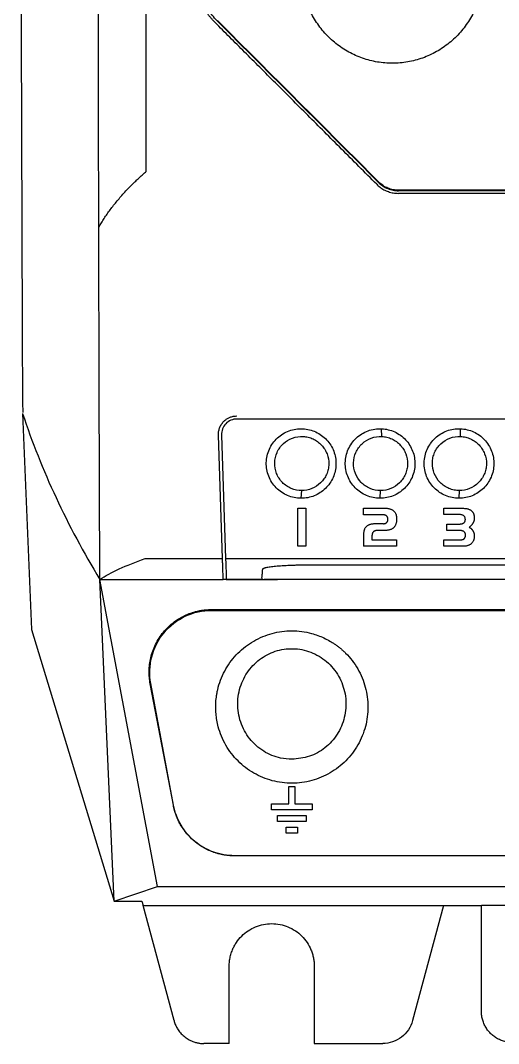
# Model space of a CAD drawing. Header units: inches. Extents: x 15 to 148, y 10 to 111.
# Drawn here: x 135.958 to 136.809, y 100.711 to 102.53 of the extents above; entities that cross this region are included whole.
import ezdxf

# ---------------------------------------------------------------- set-up
doc = ezdxf.new("R2010")
doc.units = ezdxf.units.IN
doc.header["$MEASUREMENT"] = 0
doc.layers.add('BLK_12AWG', color=7, linetype='Continuous')

# ---------------------------------------------------------------- blocks, each defined once
blk = doc.blocks.new('Varia')
at = {"color": 7, "linetype": 'Continuous'}
for p, q in [((161.931, 102.2561), (161.9323, 102.2573)), ((162.5058, 101.6814), (162.507, 101.6826)), ((162.577, 101.6536), (162.577, 101.6519)), ((161.2412, 100.8635), (161.2398, 100.8992)), ((161.2389, 100.8596), (161.2705, 100.0916)), ((165.2195, 100.8405), (162.0019, 100.8405)), ((161.9505, 100.3442), (161.9359, 100.7832)), ((161.9469, 100.7836), (161.9615, 100.3442)), ((162.5172, 100.7784), (162.5168, 100.8059)), ((162.7974, 100.7784), (162.7974, 100.8059)), ((162.2302, 100.5585), (162.2324, 100.586)), ((162.5112, 100.5585), (162.5129, 100.586)), ((162.7922, 100.5585), (162.7934, 100.586)), ((162.218, 100.3879), (162.218, 100.5233)), ((162.218, 100.5233), (162.2467, 100.5233)), ((162.2467, 100.5233), (162.2467, 100.3879)), ((162.4523, 100.5004), (162.4523, 100.5233)), ((162.4523, 100.5233), (162.5292, 100.5233)), ((162.5165, 100.5004), (162.4523, 100.5004)), ((162.5181, 100.5004), (162.5165, 100.5004)), ((162.5196, 100.5003), (162.5181, 100.5004)), ((162.5211, 100.5003), (162.5196, 100.5003)), ((162.5225, 100.5001), (162.5211, 100.5003)), ((162.5238, 100.5), (162.5225, 100.5001)), ((162.5251, 100.4998), (162.5238, 100.5)), ((162.5263, 100.4995), (162.5251, 100.4998)), ((162.5275, 100.4993), (162.5263, 100.4995)), ((162.5285, 100.499), (162.5275, 100.4993)), ((162.5296, 100.4987), (162.5285, 100.499)), ((162.5292, 100.5233), (162.5315, 100.5233)), ((162.5306, 100.4983), (162.5296, 100.4987)), ((162.5315, 100.4979), (162.5306, 100.4983)), ((162.5315, 100.5233), (162.5339, 100.5232)), ((162.5324, 100.4975), (162.5315, 100.4979)), ((162.5332, 100.497), (162.5324, 100.4975)), ((162.5339, 100.4965), (162.5332, 100.497)), ((162.5339, 100.5232), (162.5361, 100.523)), ((162.5346, 100.4959), (162.5339, 100.4965)), ((162.5351, 100.4954), (162.5346, 100.4959)), ((162.5356, 100.4949), (162.5351, 100.4954)), ((162.5361, 100.4943), (162.5356, 100.4949)), ((162.5361, 100.523), (162.5383, 100.5228)), ((162.5365, 100.4937), (162.5361, 100.4943)), ((162.5369, 100.493), (162.5365, 100.4937)), ((162.5373, 100.4924), (162.5369, 100.493)), ((162.5376, 100.4916), (162.5373, 100.4924)), ((162.5379, 100.4909), (162.5376, 100.4916)), ((162.5383, 100.5228), (162.5404, 100.5224)), ((162.5404, 100.5224), (162.5424, 100.5221)), ((162.5424, 100.5221), (162.5444, 100.5216)), ((162.5444, 100.5216), (162.5463, 100.5211)), ((162.5463, 100.5211), (162.5481, 100.5205)), ((162.5481, 100.5205), (162.5498, 100.5199)), ((162.5498, 100.5199), (162.5515, 100.5192)), ((162.5515, 100.5192), (162.5531, 100.5184)), ((162.5531, 100.5184), (162.5547, 100.5175)), ((162.5547, 100.5175), (162.5561, 100.5166)), ((162.5561, 100.5166), (162.5575, 100.5156)), ((162.5575, 100.5156), (162.5588, 100.5146)), ((162.5588, 100.5146), (162.5602, 100.5133)), ((162.5602, 100.5133), (162.5615, 100.512)), ((162.5615, 100.512), (162.5627, 100.5106)), ((162.5627, 100.5106), (162.5638, 100.5092)), ((162.5638, 100.5092), (162.5648, 100.5076)), ((162.5648, 100.5076), (162.5657, 100.506)), ((162.5657, 100.506), (162.5665, 100.5043)), ((162.5665, 100.5043), (162.5673, 100.5025)), ((162.5673, 100.5025), (162.5679, 100.5006)), ((162.5679, 100.5006), (162.5685, 100.4987)), ((162.5685, 100.4987), (162.569, 100.4966)), ((162.569, 100.4966), (162.5694, 100.4945)), ((162.5694, 100.4945), (162.5697, 100.4923)), ((162.5697, 100.4923), (162.5699, 100.4901)), ((162.7379, 100.5008), (162.7379, 100.5233)), ((162.7379, 100.5233), (162.8021, 100.5233)), ((162.7922, 100.5008), (162.7379, 100.5008)), ((162.7949, 100.5007), (162.7922, 100.5008)), ((162.7974, 100.5005), (162.7949, 100.5007)), ((162.7998, 100.5002), (162.7974, 100.5005)), ((162.802, 100.4997), (162.7998, 100.5002)), ((162.804, 100.4991), (162.802, 100.4997)), ((162.8021, 100.5233), (162.8053, 100.5233)), ((162.8058, 100.4984), (162.804, 100.4991)), ((162.8053, 100.5233), (162.8084, 100.5231)), ((162.8075, 100.4975), (162.8058, 100.4984)), ((162.809, 100.4965), (162.8075, 100.4975)), ((162.8084, 100.5231), (162.8113, 100.5229)), ((162.8103, 100.4954), (162.809, 100.4965)), ((162.8114, 100.4941), (162.8103, 100.4954)), ((162.8113, 100.5229), (162.8141, 100.5227)), ((162.8124, 100.4927), (162.8114, 100.4941)), ((162.8132, 100.4912), (162.8124, 100.4927)), ((162.8141, 100.5227), (162.8168, 100.5223)), ((162.8168, 100.5223), (162.8194, 100.5219)), ((162.8194, 100.5219), (162.8218, 100.5213)), ((162.8218, 100.5213), (162.8241, 100.5207)), ((162.8241, 100.5207), (162.8263, 100.5201)), ((162.8263, 100.5201), (162.8283, 100.5193)), ((162.8283, 100.5193), (162.8303, 100.5184)), ((162.8303, 100.5184), (162.8321, 100.5175)), ((162.8321, 100.5175), (162.8338, 100.5165)), ((162.8338, 100.5165), (162.8353, 100.5154)), ((162.8353, 100.5154), (162.8368, 100.5143)), ((162.8368, 100.5143), (162.8381, 100.513)), ((162.8381, 100.513), (162.8391, 100.5119)), ((162.8391, 100.5119), (162.84, 100.5107)), ((162.84, 100.5107), (162.8409, 100.5094)), ((162.8409, 100.5094), (162.8417, 100.5081)), ((162.8417, 100.5081), (162.8425, 100.5067)), ((162.8425, 100.5067), (162.8431, 100.5053)), ((162.8431, 100.5053), (162.8438, 100.5037)), ((162.8438, 100.5037), (162.8443, 100.5022)), ((162.8443, 100.5022), (162.8448, 100.5005)), ((162.8448, 100.5005), (162.8452, 100.4988)), ((162.8452, 100.4988), (162.8456, 100.497)), ((162.8456, 100.497), (162.8459, 100.4951)), ((162.8459, 100.4951), (162.8461, 100.4932)), ((162.8461, 100.4932), (162.8463, 100.4912)), ((162.46, 100.4559), (162.459, 100.4545)), ((162.4612, 100.4571), (162.46, 100.4559)), ((162.4624, 100.4583), (162.4612, 100.4571)), ((162.4638, 100.4595), (162.4624, 100.4583)), ((162.4654, 100.4606), (162.4638, 100.4595)), ((162.4671, 100.4617), (162.4654, 100.4606)), ((162.4689, 100.4626), (162.4671, 100.4617)), ((162.4709, 100.4635), (162.4689, 100.4626)), ((162.4729, 100.4643), (162.4709, 100.4635)), ((162.4751, 100.4651), (162.4729, 100.4643)), ((162.4774, 100.4657), (162.4751, 100.4651)), ((162.4799, 100.4663), (162.4774, 100.4657)), ((162.4824, 100.4668), (162.4799, 100.4663)), ((162.4851, 100.4672), (162.4824, 100.4668)), ((162.4879, 100.4676), (162.4851, 100.4672)), ((162.4909, 100.4678), (162.4879, 100.4676)), ((162.4939, 100.468), (162.4909, 100.4678)), ((162.4971, 100.4682), (162.4939, 100.468)), ((162.5004, 100.4682), (162.4971, 100.4682)), ((162.5233, 100.4682), (162.5242, 100.4682)), ((162.5242, 100.4682), (162.525, 100.4683)), ((162.525, 100.4683), (162.5258, 100.4683)), ((162.5258, 100.4683), (162.5266, 100.4685)), ((162.5266, 100.4685), (162.5273, 100.4686)), ((162.5273, 100.4686), (162.5281, 100.4688)), ((162.5281, 100.4688), (162.5288, 100.469)), ((162.5288, 100.469), (162.5295, 100.4692)), ((162.5295, 100.4692), (162.5302, 100.4695)), ((162.5302, 100.4695), (162.5309, 100.4698)), ((162.5309, 100.4698), (162.5316, 100.4701)), ((162.5316, 100.4701), (162.5322, 100.4705)), ((162.5322, 100.4705), (162.5328, 100.4709)), ((162.5328, 100.4709), (162.5334, 100.4713)), ((162.5334, 100.4713), (162.534, 100.4718)), ((162.534, 100.4718), (162.5346, 100.4723)), ((162.5346, 100.4723), (162.5351, 100.4728)), ((162.5351, 100.4728), (162.5356, 100.4733)), ((162.5356, 100.4733), (162.5361, 100.4739)), ((162.5361, 100.4739), (162.5365, 100.4745)), ((162.5365, 100.4745), (162.5369, 100.4751)), ((162.5369, 100.4751), (162.5373, 100.4757)), ((162.5373, 100.4757), (162.5376, 100.4764)), ((162.5376, 100.4764), (162.5379, 100.4771)), ((162.5382, 100.49), (162.5379, 100.4909)), ((162.5379, 100.4771), (162.5382, 100.4778)), ((162.5384, 100.4892), (162.5382, 100.49)), ((162.5382, 100.4778), (162.5384, 100.4785)), ((162.5386, 100.4883), (162.5384, 100.4892)), ((162.5384, 100.4785), (162.5386, 100.4792)), ((162.5388, 100.4874), (162.5386, 100.4883)), ((162.5386, 100.4792), (162.5388, 100.48)), ((162.5389, 100.4864), (162.5388, 100.4874)), ((162.5388, 100.48), (162.5389, 100.4808)), ((162.539, 100.4854), (162.5389, 100.4864)), ((162.5389, 100.4808), (162.539, 100.4816)), ((162.539, 100.4844), (162.539, 100.4854)), ((162.5391, 100.4833), (162.539, 100.4844)), ((162.539, 100.4825), (162.5391, 100.4833)), ((162.539, 100.4816), (162.539, 100.4825)), ((162.561, 100.4556), (162.5597, 100.4542)), ((162.5621, 100.4569), (162.561, 100.4556)), ((162.5631, 100.4583), (162.5621, 100.4569)), ((162.5641, 100.4597), (162.5631, 100.4583)), ((162.565, 100.4612), (162.5641, 100.4597)), ((162.5658, 100.4628), (162.565, 100.4612)), ((162.5665, 100.4645), (162.5658, 100.4628)), ((162.5672, 100.4662), (162.5665, 100.4645)), ((162.5678, 100.4681), (162.5672, 100.4662)), ((162.5683, 100.4699), (162.5678, 100.4681)), ((162.5688, 100.4719), (162.5683, 100.4699)), ((162.5692, 100.474), (162.5688, 100.4719)), ((162.5695, 100.4761), (162.5692, 100.474)), ((162.5698, 100.4783), (162.5695, 100.4761)), ((162.57, 100.4805), (162.5698, 100.4783)), ((162.5699, 100.4901), (162.5701, 100.4877)), ((162.5701, 100.4829), (162.57, 100.4805)), ((162.5701, 100.4877), (162.5701, 100.4853)), ((162.5701, 100.4853), (162.5701, 100.4829)), ((162.7486, 100.4445), (162.7486, 100.467)), ((162.7486, 100.467), (162.7922, 100.467)), ((162.7922, 100.467), (162.7935, 100.467)), ((162.7935, 100.467), (162.7948, 100.4671)), ((162.7948, 100.4671), (162.7961, 100.4672)), ((162.7961, 100.4672), (162.7973, 100.4673)), ((162.7973, 100.4673), (162.7985, 100.4674)), ((162.7985, 100.4674), (162.7996, 100.4675)), ((162.7996, 100.4675), (162.8007, 100.4677)), ((162.8007, 100.4677), (162.8017, 100.4679)), ((162.8017, 100.4679), (162.8027, 100.4681)), ((162.8027, 100.4681), (162.8036, 100.4684)), ((162.8036, 100.4684), (162.8045, 100.4687)), ((162.8045, 100.4687), (162.8054, 100.469)), ((162.8054, 100.469), (162.8062, 100.4693)), ((162.8062, 100.4693), (162.8069, 100.4697)), ((162.8069, 100.4697), (162.8077, 100.4701)), ((162.8077, 100.4701), (162.8083, 100.4705)), ((162.8083, 100.4705), (162.8091, 100.4711)), ((162.8091, 100.4711), (162.8098, 100.4716)), ((162.8098, 100.4716), (162.8105, 100.4722)), ((162.8105, 100.4722), (162.8111, 100.4729)), ((162.8111, 100.4729), (162.8116, 100.4736)), ((162.8116, 100.4736), (162.8122, 100.4743)), ((162.8122, 100.4743), (162.8126, 100.4751)), ((162.8126, 100.4751), (162.813, 100.4759)), ((162.813, 100.4759), (162.8134, 100.4767)), ((162.8138, 100.4895), (162.8132, 100.4912)), ((162.8134, 100.4767), (162.8137, 100.4776)), ((162.8137, 100.4776), (162.814, 100.4785)), ((162.8142, 100.4877), (162.8138, 100.4895)), ((162.814, 100.4785), (162.8142, 100.4795)), ((162.8145, 100.4858), (162.8142, 100.4877)), ((162.8142, 100.4795), (162.8144, 100.4805)), ((162.8144, 100.4805), (162.8145, 100.4815)), ((162.8146, 100.4837), (162.8145, 100.4858)), ((162.8145, 100.4815), (162.8146, 100.4826)), ((162.8146, 100.4826), (162.8146, 100.4837)), ((162.8295, 100.4564), (162.8284, 100.4556)), ((162.8284, 100.4556), (162.8292, 100.4551)), ((162.8292, 100.4551), (162.8301, 100.4546)), ((162.8305, 100.4573), (162.8295, 100.4564)), ((162.8315, 100.4582), (162.8305, 100.4573)), ((162.8325, 100.4591), (162.8315, 100.4582)), ((162.8335, 100.4599), (162.8325, 100.4591)), ((162.8344, 100.4608), (162.8335, 100.4599)), ((162.8353, 100.4617), (162.8344, 100.4608)), ((162.8362, 100.4627), (162.8353, 100.4617)), ((162.837, 100.4636), (162.8362, 100.4627)), ((162.8378, 100.4645), (162.837, 100.4636)), ((162.8386, 100.4654), (162.8378, 100.4645)), ((162.8393, 100.4664), (162.8386, 100.4654)), ((162.84, 100.4673), (162.8393, 100.4664)), ((162.8406, 100.4683), (162.84, 100.4673)), ((162.8413, 100.4693), (162.8406, 100.4683)), ((162.8418, 100.4702), (162.8413, 100.4693)), ((162.8424, 100.4712), (162.8418, 100.4702)), ((162.8429, 100.4722), (162.8424, 100.4712)), ((162.8434, 100.4732), (162.8429, 100.4722)), ((162.8438, 100.4742), (162.8434, 100.4732)), ((162.8442, 100.4753), (162.8438, 100.4742)), ((162.8446, 100.4763), (162.8442, 100.4753)), ((162.845, 100.4773), (162.8446, 100.4763)), ((162.8453, 100.4784), (162.845, 100.4773)), ((162.8455, 100.4794), (162.8453, 100.4784)), ((162.8458, 100.4805), (162.8455, 100.4794)), ((162.846, 100.4815), (162.8458, 100.4805)), ((162.8461, 100.4826), (162.846, 100.4815)), ((162.8462, 100.4837), (162.8461, 100.4826)), ((162.8463, 100.4848), (162.8462, 100.4837)), ((162.8463, 100.4912), (162.8464, 100.4891)), ((162.8464, 100.4859), (162.8463, 100.4848)), ((162.8464, 100.4891), (162.8464, 100.487)), ((162.8464, 100.487), (162.8464, 100.4859)), ((162.4524, 100.4312), (162.4523, 100.4286)), ((162.4523, 100.4286), (162.4523, 100.3879)), ((162.4525, 100.4336), (162.4524, 100.4312)), ((162.4527, 100.436), (162.4525, 100.4336)), ((162.453, 100.4383), (162.4527, 100.436)), ((162.4533, 100.4404), (162.453, 100.4383)), ((162.4537, 100.4425), (162.4533, 100.4404)), ((162.4542, 100.4445), (162.4537, 100.4425)), ((162.4548, 100.4464), (162.4542, 100.4445)), ((162.4555, 100.4482), (162.4548, 100.4464)), ((162.4563, 100.4499), (162.4555, 100.4482)), ((162.4571, 100.4516), (162.4563, 100.4499)), ((162.458, 100.4531), (162.4571, 100.4516)), ((162.459, 100.4545), (162.458, 100.4531)), ((162.4821, 100.4229), (162.482, 100.4211)), ((162.482, 100.4211), (162.482, 100.4191)), ((162.482, 100.4191), (162.482, 100.4108)), ((162.4822, 100.4247), (162.4821, 100.4229)), ((162.4823, 100.4264), (162.4822, 100.4247)), ((162.4825, 100.428), (162.4823, 100.4264)), ((162.4828, 100.4295), (162.4825, 100.428)), ((162.4831, 100.4309), (162.4828, 100.4295)), ((162.4834, 100.4322), (162.4831, 100.4309)), ((162.4838, 100.4335), (162.4834, 100.4322)), ((162.4842, 100.4346), (162.4838, 100.4335)), ((162.4846, 100.4357), (162.4842, 100.4346)), ((162.4851, 100.4367), (162.4846, 100.4357)), ((162.4857, 100.4376), (162.4851, 100.4367)), ((162.4862, 100.4384), (162.4857, 100.4376)), ((162.4869, 100.4391), (162.4862, 100.4384)), ((162.4875, 100.4398), (162.4869, 100.4391)), ((162.4882, 100.4403), (162.4875, 100.4398)), ((162.489, 100.4409), (162.4882, 100.4403)), ((162.4898, 100.4414), (162.489, 100.4409)), ((162.4907, 100.4419), (162.4898, 100.4414)), ((162.4916, 100.4423), (162.4907, 100.4419)), ((162.4925, 100.4427), (162.4916, 100.4423)), ((162.4935, 100.443), (162.4925, 100.4427)), ((162.4945, 100.4433), (162.4935, 100.443)), ((162.4956, 100.4436), (162.4945, 100.4433)), ((162.4968, 100.4439), (162.4956, 100.4436)), ((162.4979, 100.4441), (162.4968, 100.4439)), ((162.4992, 100.4442), (162.4979, 100.4441)), ((162.5004, 100.4444), (162.4992, 100.4442)), ((162.5017, 100.4445), (162.5004, 100.4444)), ((162.5031, 100.4445), (162.5017, 100.4445)), ((162.5045, 100.4445), (162.5031, 100.4445)), ((162.5299, 100.4445), (162.5045, 100.4445)), ((162.5325, 100.4446), (162.5299, 100.4445)), ((162.535, 100.4447), (162.5325, 100.4446)), ((162.5375, 100.4449), (162.535, 100.4447)), ((162.5398, 100.4452), (162.5375, 100.4449)), ((162.542, 100.4456), (162.5398, 100.4452)), ((162.5442, 100.4461), (162.542, 100.4456)), ((162.5463, 100.4466), (162.5442, 100.4461)), ((162.5483, 100.4473), (162.5463, 100.4466)), ((162.5502, 100.448), (162.5483, 100.4473)), ((162.552, 100.4488), (162.5502, 100.448)), ((162.5537, 100.4497), (162.552, 100.4488)), ((162.5553, 100.4507), (162.5537, 100.4497)), ((162.5569, 100.4518), (162.5553, 100.4507)), ((162.5583, 100.453), (162.5569, 100.4518)), ((162.5597, 100.4542), (162.5583, 100.453)), ((162.7929, 100.4445), (162.7486, 100.4445)), ((162.7941, 100.4445), (162.7929, 100.4445)), ((162.7954, 100.4445), (162.7941, 100.4445)), ((162.7966, 100.4444), (162.7954, 100.4445)), ((162.7977, 100.4443), (162.7966, 100.4444)), ((162.7989, 100.4441), (162.7977, 100.4443)), ((162.8, 100.4439), (162.7989, 100.4441)), ((162.801, 100.4437), (162.8, 100.4439)), ((162.8021, 100.4435), (162.801, 100.4437)), ((162.8031, 100.4432), (162.8021, 100.4435)), ((162.804, 100.4429), (162.8031, 100.4432)), ((162.805, 100.4425), (162.804, 100.4429)), ((162.8059, 100.4422), (162.805, 100.4425)), ((162.8067, 100.4418), (162.8059, 100.4422)), ((162.8076, 100.4413), (162.8067, 100.4418)), ((162.8084, 100.4409), (162.8076, 100.4413)), ((162.8092, 100.4404), (162.8084, 100.4409)), ((162.8099, 100.4398), (162.8092, 100.4404)), ((162.8106, 100.4392), (162.8099, 100.4398)), ((162.8112, 100.4386), (162.8106, 100.4392)), ((162.8118, 100.438), (162.8112, 100.4386)), ((162.8123, 100.4373), (162.8118, 100.438)), ((162.8128, 100.4366), (162.8123, 100.4373)), ((162.8133, 100.4358), (162.8128, 100.4366)), ((162.8137, 100.435), (162.8133, 100.4358)), ((162.8133, 100.4187), (162.8137, 100.4195)), ((162.814, 100.4342), (162.8137, 100.435)), ((162.8137, 100.4195), (162.8141, 100.4203)), ((162.8143, 100.4334), (162.814, 100.4342)), ((162.8141, 100.4203), (162.8144, 100.4212)), ((162.8146, 100.4325), (162.8143, 100.4334)), ((162.8144, 100.4212), (162.8146, 100.4222)), ((162.8148, 100.4315), (162.8146, 100.4325)), ((162.8146, 100.4222), (162.8148, 100.4231)), ((162.815, 100.4306), (162.8148, 100.4315)), ((162.8148, 100.4231), (162.815, 100.4241)), ((162.8151, 100.4296), (162.815, 100.4306)), ((162.815, 100.4241), (162.8151, 100.4252)), ((162.8151, 100.4285), (162.8151, 100.4296)), ((162.8152, 100.4275), (162.8151, 100.4285)), ((162.8151, 100.4263), (162.8152, 100.4275)), ((162.8151, 100.4252), (162.8151, 100.4263)), ((162.8301, 100.4546), (162.8309, 100.4541)), ((162.8309, 100.4541), (162.8317, 100.4536)), ((162.8317, 100.4536), (162.8325, 100.453)), ((162.8325, 100.453), (162.8333, 100.4525)), ((162.8333, 100.4525), (162.834, 100.4519)), ((162.834, 100.4519), (162.8348, 100.4513)), ((162.8348, 100.4513), (162.8355, 100.4506)), ((162.8355, 100.4506), (162.8362, 100.45)), ((162.8362, 100.45), (162.8369, 100.4493)), ((162.8369, 100.4493), (162.8375, 100.4486)), ((162.8375, 100.4486), (162.8382, 100.4479)), ((162.8382, 100.4479), (162.8388, 100.4472)), ((162.8388, 100.4472), (162.8394, 100.4465)), ((162.8394, 100.4465), (162.84, 100.4457)), ((162.84, 100.4457), (162.8408, 100.4446)), ((162.8408, 100.4446), (162.8415, 100.4434)), ((162.8415, 100.4434), (162.8422, 100.4422)), ((162.8422, 100.4422), (162.8428, 100.441)), ((162.8428, 100.441), (162.8434, 100.4397)), ((162.8434, 100.4397), (162.8439, 100.4384)), ((162.8439, 100.4384), (162.8444, 100.4371)), ((162.8444, 100.4371), (162.8448, 100.4358)), ((162.8448, 100.4358), (162.8452, 100.4344)), ((162.8452, 100.4344), (162.8455, 100.433)), ((162.8455, 100.433), (162.8458, 100.4316)), ((162.8458, 100.4316), (162.846, 100.4301)), ((162.846, 100.4301), (162.8462, 100.4286)), ((162.8462, 100.4194), (162.846, 100.4172)), ((162.8462, 100.4286), (162.8463, 100.4271)), ((162.8464, 100.4216), (162.8462, 100.4194)), ((162.8463, 100.4271), (162.8464, 100.4255)), ((162.8464, 100.4255), (162.8464, 100.424)), ((162.8464, 100.424), (162.8464, 100.4216)), ((162.2467, 100.3879), (162.218, 100.3879)), ((162.5695, 100.3879), (162.4523, 100.3879)), ((162.482, 100.4108), (162.5695, 100.4108)), ((162.5695, 100.4108), (162.5695, 100.3879)), ((162.7379, 100.3879), (162.7379, 100.4104)), ((162.7379, 100.4104), (162.7929, 100.4104)), ((162.8049, 100.3879), (162.7379, 100.3879)), ((162.7929, 100.4104), (162.7942, 100.4104)), ((162.7942, 100.4104), (162.7955, 100.4104)), ((162.7955, 100.4104), (162.7967, 100.4105)), ((162.7967, 100.4105), (162.798, 100.4106)), ((162.798, 100.4106), (162.7991, 100.4108)), ((162.7991, 100.4108), (162.8003, 100.4109)), ((162.8003, 100.4109), (162.8014, 100.4111)), ((162.8014, 100.4111), (162.8024, 100.4113)), ((162.8024, 100.4113), (162.8034, 100.4116)), ((162.8034, 100.4116), (162.8044, 100.4119)), ((162.8044, 100.4119), (162.8054, 100.4122)), ((162.8072, 100.3879), (162.8049, 100.3879)), ((162.8054, 100.4122), (162.8063, 100.4126)), ((162.8063, 100.4126), (162.8071, 100.4129)), ((162.8071, 100.4129), (162.8079, 100.4133)), ((162.8094, 100.388), (162.8072, 100.3879)), ((162.8079, 100.4133), (162.8087, 100.4138)), ((162.8087, 100.4138), (162.8094, 100.4143)), ((162.8094, 100.4143), (162.8101, 100.4148)), ((162.8115, 100.3881), (162.8094, 100.388)), ((162.8101, 100.4148), (162.8108, 100.4153)), ((162.8108, 100.4153), (162.8114, 100.4159)), ((162.8114, 100.4159), (162.812, 100.4165)), ((162.8136, 100.3884), (162.8115, 100.3881)), ((162.812, 100.4165), (162.8125, 100.4172)), ((162.8125, 100.4172), (162.8129, 100.4179)), ((162.8129, 100.4179), (162.8133, 100.4187)), ((162.8156, 100.3886), (162.8136, 100.3884)), ((162.8176, 100.389), (162.8156, 100.3886)), ((162.8195, 100.3894), (162.8176, 100.389)), ((162.8214, 100.3899), (162.8195, 100.3894)), ((162.8232, 100.3904), (162.8214, 100.3899)), ((162.8249, 100.391), (162.8232, 100.3904)), ((162.8266, 100.3916), (162.8249, 100.391)), ((162.8282, 100.3924), (162.8266, 100.3916)), ((162.8297, 100.3931), (162.8282, 100.3924)), ((162.8312, 100.394), (162.8297, 100.3931)), ((162.8326, 100.3949), (162.8312, 100.394)), ((162.834, 100.3958), (162.8326, 100.3949)), ((162.8355, 100.397), (162.834, 100.3958)), ((162.8369, 100.3983), (162.8355, 100.397)), ((162.8382, 100.3996), (162.8369, 100.3983)), ((162.8394, 100.401), (162.8382, 100.3996)), ((162.8405, 100.4025), (162.8394, 100.401)), ((162.8416, 100.404), (162.8405, 100.4025)), ((162.8425, 100.4057), (162.8416, 100.404)), ((162.8433, 100.4074), (162.8425, 100.4057)), ((162.844, 100.4092), (162.8433, 100.4074)), ((162.8447, 100.4111), (162.844, 100.4092)), ((162.8452, 100.413), (162.8447, 100.4111)), ((162.8456, 100.4151), (162.8452, 100.413)), ((162.846, 100.4172), (162.8456, 100.4151)), ((161.5139, 100.2703), (161.953, 100.2703)), ((161.719, 99.178), (161.5139, 100.2703)), ((161.5654, 99.1268), (161.5139, 100.2703)), ((162.0933, 100.2703), (161.953, 100.2703)), ((165.1712, 100.2703), (162.0982, 100.2703)), ((165.1238, 100.2703), (162.1458, 100.2703)), ((161.9117, 100.1632), (165.0906, 100.1632)), ((161.9117, 100.1632), (161.9117, 100.1603)), ((161.9117, 100.1603), (165.0906, 100.1603)), ((161.2705, 100.0916), (161.5654, 99.1268)), ((161.6932, 99.8993), (161.6954, 99.8997)), ((161.7755, 99.4672), (161.6932, 99.8993)), ((161.7766, 99.4674), (161.6954, 99.8997)), ((162.1868, 99.5337), (162.2074, 99.5337)), ((162.1868, 99.4719), (162.1868, 99.5337)), ((162.2074, 99.5337), (162.2074, 99.4719)), ((161.7755, 99.4672), (161.7766, 99.4674)), ((162.1249, 99.4512), (162.1249, 99.4719)), ((162.1249, 99.4719), (162.1868, 99.4719)), ((162.2693, 99.4512), (162.1249, 99.4512)), ((162.2074, 99.4719), (162.2693, 99.4719)), ((162.2693, 99.4719), (162.2693, 99.4512)), ((162.1456, 99.41), (162.1456, 99.4306)), ((162.1456, 99.4306), (162.2487, 99.4306)), ((162.2487, 99.41), (162.1456, 99.41)), ((162.2487, 99.4306), (162.2487, 99.41)), ((162.1765, 99.3687), (162.1765, 99.3894)), ((162.1765, 99.3894), (162.2177, 99.3894)), ((162.2177, 99.3687), (162.1765, 99.3687)), ((162.2177, 99.3894), (162.2177, 99.3687)), ((161.9928, 99.2874), (161.9928, 99.288)), ((165.0094, 99.288), (161.9928, 99.288)), ((165.0094, 99.2874), (161.9928, 99.2874)), ((161.5654, 99.1268), (161.719, 99.178)), ((161.719, 99.178), (165.2823, 99.178)), ((161.6681, 99.1115), (162.7366, 99.1115)), ((161.7779, 98.7018), (161.6681, 99.1115)), ((162.7366, 99.1115), (162.6268, 98.7018)), ((162.872, 98.7341), (162.872, 99.1115)), ((164.1293, 99.1115), (162.872, 99.1115)), ((161.9744, 98.6203), (161.9744, 98.8953)), ((162.2769, 98.8953), (162.2769, 98.6203)), ((161.9744, 98.6203), (161.8841, 98.6203)), ((162.2769, 98.6203), (162.5206, 98.6203))]:
    blk.add_line(p, q, dxfattribs=at)
for p, q in [((162.0908, 100.2762), (162.0908, 100.2703)), ((161.5654, 99.1268), (161.6637, 99.1268)), ((161.6637, 99.1268), (161.6681, 99.1115)), ((162.7366, 99.1115), (162.872, 99.1115))]:
    blk.add_line(p, q)
for points, knots in [([(161.6789, 101.7204), (161.6789, 101.7603), (161.6789, 101.8464), (161.6789, 101.9851), (161.6789, 102.143), (161.6789, 102.3199), (161.6789, 102.5159), (161.6789, 102.7311), (161.6789, 102.9654), (161.6789, 103.2189), (161.679, 103.4914), (161.679, 103.783), (161.679, 104.0554), (161.679, 104.3023), (161.679, 104.5173), (161.679, 104.7322), (161.679, 104.947), (161.679, 105.1616), (161.679, 105.376), (161.679, 105.5903), (161.679, 105.8043), (161.679, 106.018), (161.679, 106.2316), (161.679, 106.3737), (161.6789, 106.4447)], [0, 0, 0, 0, 0.0252983, 0.0546273, 0.0879869, 0.1253769, 0.1667975, 0.2122489, 0.2617316, 0.3152469, 0.3727966, 0.4343818, 0.5000013, 0.545461, 0.5909202, 0.6363784, 0.6818353, 0.7272907, 0.7727445, 0.8181969, 0.8636482, 0.9090987, 0.9545491, 1, 1, 1, 1]), ([(161.5102, 101.5227), (161.5101, 101.5534), (161.51, 101.6174), (161.5098, 101.7173), (161.5095, 101.8248), (161.5093, 101.9399), (161.5091, 102.0626), (161.5088, 102.193), (161.5086, 102.3311), (161.5084, 102.4768), (161.5081, 102.6652), (161.5078, 102.8961), (161.5076, 103.1695), (161.5074, 103.4502), (161.5074, 103.7074), (161.5074, 103.9387), (161.5075, 104.1417), (161.5076, 104.3447), (161.5077, 104.5476), (161.5078, 104.7504), (161.5081, 104.9531), (161.5083, 105.1557), (161.5086, 105.3581), (161.5089, 105.5603), (161.5092, 105.7623), (161.5095, 105.8967), (161.5096, 105.9639)], [0, 0, 0, 0, 0.020898, 0.043502, 0.067812, 0.093828, 0.121551, 0.150979, 0.182113, 0.214953, 0.249498, 0.309369, 0.370826, 0.433869, 0.498501, 0.544091, 0.589683, 0.635276, 0.68087, 0.726464, 0.772058, 0.817651, 0.863243, 0.908833, 0.954419, 1, 1, 1, 1]), ([(161.2398, 100.8992), (161.2396, 100.9442), (161.2393, 101.0336), (161.2388, 101.1668), (161.2383, 101.2982), (161.2378, 101.4277), (161.2374, 101.5554), (161.237, 101.6813), (161.2362, 101.9091), (161.2352, 102.2346), (161.234, 102.6542), (161.2331, 103.0603), (161.2325, 103.3775), (161.2321, 103.6094), (161.2318, 103.7594), (161.2316, 103.9081), (161.2315, 104.0554), (161.2314, 104.1531), (161.2313, 104.2018)], [0, 0, 0, 0, 0.041372, 0.082141, 0.122308, 0.161873, 0.200839, 0.239205, 0.276972, 0.409013, 0.535936, 0.658276, 0.77694, 0.822429, 0.867476, 0.912083, 0.956257, 1, 1, 1, 1]), ([(161.9245, 102.2496), (161.922, 102.2522), (161.9169, 102.2573), (161.9097, 102.2655), (161.9028, 102.2738), (161.8963, 102.2825), (161.887, 102.2958), (161.876, 102.3142), (161.8645, 102.3385), (161.8554, 102.3639), (161.8496, 102.3871), (161.8461, 102.4079), (161.8443, 102.4259), (161.8441, 102.438), (161.8439, 102.444)], [0, 0, 0, 0, 0.05048, 0.100794, 0.151019, 0.201237, 0.251526, 0.375866, 0.500085, 0.624339, 0.748588, 0.832355, 0.916035, 1, 1, 1, 1]), ([(161.931, 102.2561), (161.9194, 102.2692), (161.8962, 102.2951), (161.8721, 102.3417), (161.8561, 102.3917), (161.8542, 102.4265), (161.8532, 102.444)], [0, 0, 0, 0, 0.251469, 0.500073, 0.748619, 1, 1, 1, 1]), ([(162.8633, 102.3359), (162.8571, 102.3183), (162.8447, 102.2834), (162.8152, 102.2362), (162.779, 102.1945), (162.7362, 102.1597), (162.6884, 102.1326), (162.6367, 102.1142), (162.5829, 102.1047), (162.5283, 102.1047), (162.4746, 102.1136), (162.4232, 102.1317), (162.3753, 102.1579), (162.3326, 102.1921), (162.2959, 102.2328), (162.2666, 102.2794), (162.2517, 102.3147), (162.2457, 102.3337), (162.2452, 102.3353)], [0, 0, 0, 0, 0.0674983, 0.1342106, 0.2009212, 0.2674503, 0.3339777, 0.4001167, 0.4662547, 0.5320991, 0.5979438, 0.6637221, 0.729502, 0.7954721, 0.8614442, 0.9277786, 0.9941144, 1, 1, 1, 1]), ([(162.4992, 101.6748), (162.4781, 101.6959), (162.4364, 101.7377), (162.3744, 101.7997), (162.3137, 101.8604), (162.2543, 101.9198), (162.1961, 101.9779), (162.1393, 102.0347), (162.0838, 102.0903), (162.0295, 102.1445), (161.9766, 102.1975), (161.9417, 102.2324), (161.9245, 102.2496)], [0, 0, 0, 0, 0.109978, 0.21773, 0.323261, 0.426574, 0.527671, 0.626554, 0.723227, 0.817691, 0.909948, 1, 1, 1, 1]), ([(162.5058, 101.6814), (162.4101, 101.7771), (162.2183, 101.969), (162.0269, 102.1603), (161.931, 102.2561)], [0, 0, 0, 0, 0.4989844, 1, 1, 1, 1]), ([(162.507, 101.6826), (162.4113, 101.7783), (162.2196, 101.9702), (162.0282, 102.1615), (161.9323, 102.2573)], [0, 0, 0, 0, 0.498982, 1, 1, 1, 1]), ([(161.6336, 101.6787), (161.6372, 101.6822), (161.6443, 101.6891), (161.6554, 101.6995), (161.6669, 101.71), (161.6749, 101.717), (161.6789, 101.7204)], [0, 0, 0, 0, 0.247101, 0.496133, 0.747098, 1, 1, 1, 1]), ([(161.5102, 101.5227), (161.5132, 101.5278), (161.5193, 101.5381), (161.5292, 101.5536), (161.5397, 101.5691), (161.551, 101.5846), (161.5629, 101.6002), (161.5755, 101.6159), (161.5889, 101.6315), (161.603, 101.6473), (161.6178, 101.663), (161.6284, 101.6735), (161.6336, 101.6787)], [0, 0, 0, 0, 0.097348, 0.195288, 0.293817, 0.392935, 0.492641, 0.592935, 0.693817, 0.795288, 0.897348, 1, 1, 1, 1]), ([(162.4992, 101.6748), (162.5011, 101.6731), (162.5049, 101.6694), (162.511, 101.6645), (162.5177, 101.6598), (162.5249, 101.6556), (162.5326, 101.6519), (162.5407, 101.6486), (162.5493, 101.646), (162.5582, 101.6441), (162.5675, 101.6429), (162.5738, 101.6427), (162.577, 101.6426)], [0, 0, 0, 0, 0.089244, 0.180866, 0.274872, 0.371266, 0.470053, 0.571236, 0.674819, 0.780805, 0.889198, 1, 1, 1, 1]), ([(162.5058, 101.6814), (162.5107, 101.677), (162.5206, 101.6681), (162.5383, 101.659), (162.5572, 101.653), (162.5704, 101.6522), (162.577, 101.6519)], [0, 0, 0, 0, 0.25116, 0.49979, 0.748543, 1, 1, 1, 1]), ([(162.577, 101.6536), (162.5705, 101.654), (162.5576, 101.6547), (162.5389, 101.6606), (162.5216, 101.6696), (162.5119, 101.6783), (162.507, 101.6826)], [0, 0, 0, 0, 0.251472, 0.500214, 0.748832, 1, 1, 1, 1]), ([(163.5006, 101.6536), (163.3467, 101.6536), (163.0383, 101.6536), (162.731, 101.6536), (162.577, 101.6536)], [0, 0, 0, 0, 0.499113, 1, 1, 1, 1]), ([(163.2531, 101.6519), (163.1402, 101.6519), (162.9144, 101.6519), (162.6894, 101.6519), (162.577, 101.6519)], [0, 0, 0, 0, 0.5005051, 1, 1, 1, 1]), ([(163.5006, 101.6426), (163.4768, 101.6426), (163.4293, 101.6426), (163.3579, 101.6426), (163.2867, 101.6426), (163.2154, 101.6426), (163.1442, 101.6426), (163.0731, 101.6426), (163.002, 101.6426), (162.931, 101.6426), (162.8601, 101.6426), (162.7892, 101.6426), (162.7184, 101.6426), (162.6477, 101.6426), (162.6006, 101.6426), (162.577, 101.6426)], [0, 0, 0, 0, 0.077159, 0.154278, 0.231357, 0.308396, 0.385396, 0.462357, 0.539279, 0.616162, 0.693007, 0.769813, 0.84658, 0.923309, 1, 1, 1, 1]), ([(161.9359, 100.7832), (161.9359, 100.7853), (161.9359, 100.7896), (161.9367, 100.7959), (161.938, 100.8021), (161.9406, 100.8106), (161.9456, 100.8208), (161.9534, 100.8307), (161.9618, 100.8382), (161.9705, 100.8438), (161.9802, 100.8481), (161.9909, 100.8509), (161.9983, 100.8513), (162.002, 100.8515)], [0, 0, 0, 0, 0.060347, 0.120102, 0.179832, 0.240102, 0.369953, 0.500063, 0.593729, 0.68761, 0.792131, 0.895279, 1, 1, 1, 1]), ([(162.0019, 100.8405), (161.9945, 100.8405), (161.9872, 100.839), (161.9737, 100.8332), (161.9675, 100.829), (161.9573, 100.8185), (161.9533, 100.8121), (161.948, 100.7985), (161.9467, 100.7911), (161.9469, 100.7836)], [0, 0, 0, 0, 0.25, 0.25, 0.5, 0.5, 0.75, 0.75, 1, 1, 1, 1]), ([(162.2302, 100.5585), (162.2219, 100.5585), (162.2138, 100.5593), (162.1977, 100.5626), (162.1898, 100.565), (162.1746, 100.5714), (162.1674, 100.5753), (162.1538, 100.5845), (162.1474, 100.5899), (162.1302, 100.6074), (162.121, 100.6216), (162.1119, 100.6445), (162.1096, 100.6525), (162.1067, 100.6688), (162.1061, 100.677), (162.1065, 100.6934), (162.1076, 100.7017), (162.1112, 100.7178), (162.1138, 100.7256), (162.124, 100.7482), (162.1338, 100.7617), (162.152, 100.7786), (162.1585, 100.7835), (162.1725, 100.7921), (162.1801, 100.7957), (162.2032, 100.8041), (162.2198, 100.8067), (162.2363, 100.8059)], [0, 0, 0, 0, 0.0625, 0.0625, 0.125, 0.125, 0.1875, 0.1875, 0.25, 0.25, 0.375, 0.375, 0.4375, 0.4375, 0.5, 0.5, 0.5625, 0.5625, 0.625, 0.625, 0.75, 0.75, 0.8125, 0.8125, 0.875, 0.875, 1, 1, 1, 1]), ([(162.2363, 100.8059), (162.2444, 100.8055), (162.2522, 100.8043), (162.2677, 100.8005), (162.2753, 100.7978), (162.2897, 100.7911), (162.2966, 100.7871), (162.3095, 100.7777), (162.3156, 100.7724), (162.3318, 100.7549), (162.3405, 100.741), (162.3518, 100.7113), (162.3545, 100.6952), (162.354, 100.6713), (162.353, 100.6633), (162.3495, 100.6477), (162.3471, 100.6401), (162.3407, 100.6255), (162.3367, 100.6184), (162.3277, 100.6053), (162.3225, 100.5992), (162.3053, 100.5825), (162.2918, 100.5736), (162.2695, 100.5646), (162.2619, 100.5623), (162.2463, 100.5593), (162.2383, 100.5585), (162.2302, 100.5585)], [0, 0, 0, 0, 0.0625, 0.0625, 0.125, 0.125, 0.1875, 0.1875, 0.25, 0.25, 0.375, 0.375, 0.5, 0.5, 0.5625, 0.5625, 0.625, 0.625, 0.6875, 0.6875, 0.75, 0.75, 0.875, 0.875, 0.9375, 0.9375, 1, 1, 1, 1]), ([(162.5112, 100.5585), (162.5029, 100.5585), (162.4948, 100.5593), (162.4787, 100.5626), (162.4707, 100.565), (162.4556, 100.5713), (162.4484, 100.5752), (162.4348, 100.5845), (162.4284, 100.5898), (162.4112, 100.6073), (162.402, 100.6215), (162.3929, 100.6443), (162.3907, 100.6523), (162.3877, 100.6686), (162.3871, 100.6767), (162.3875, 100.6931), (162.3885, 100.7015), (162.3921, 100.7175), (162.3947, 100.7253), (162.4048, 100.7479), (162.4145, 100.7614), (162.4327, 100.7783), (162.4392, 100.7833), (162.4531, 100.7919), (162.4606, 100.7955), (162.4837, 100.804), (162.5002, 100.8066), (162.5168, 100.8059)], [0, 0, 0, 0, 0.0625, 0.0625, 0.125, 0.125, 0.1875, 0.1875, 0.25, 0.25, 0.375, 0.375, 0.4375, 0.4375, 0.5, 0.5, 0.5625, 0.5625, 0.625, 0.625, 0.75, 0.75, 0.8125, 0.8125, 0.875, 0.875, 1, 1, 1, 1]), ([(162.5168, 100.8059), (162.5249, 100.8055), (162.5327, 100.8044), (162.5482, 100.8006), (162.5559, 100.798), (162.5704, 100.7913), (162.5772, 100.7873), (162.5902, 100.7779), (162.5963, 100.7726), (162.6126, 100.7552), (162.6213, 100.7413), (162.6327, 100.7116), (162.6355, 100.6954), (162.635, 100.6716), (162.634, 100.6635), (162.6306, 100.6479), (162.6281, 100.6403), (162.6217, 100.6257), (162.6178, 100.6186), (162.6087, 100.6055), (162.6036, 100.5994), (162.5864, 100.5825), (162.5728, 100.5737), (162.5506, 100.5646), (162.5429, 100.5624), (162.5273, 100.5593), (162.5193, 100.5585), (162.5112, 100.5585)], [0, 0, 0, 0, 0.0625, 0.0625, 0.125, 0.125, 0.1875, 0.1875, 0.25, 0.25, 0.375, 0.375, 0.5, 0.5, 0.5625, 0.5625, 0.625, 0.625, 0.6875, 0.6875, 0.75, 0.75, 0.875, 0.875, 0.9375, 0.9375, 1, 1, 1, 1]), ([(162.7922, 100.5585), (162.7839, 100.5585), (162.7757, 100.5593), (162.7597, 100.5626), (162.7517, 100.565), (162.7366, 100.5713), (162.7294, 100.5752), (162.7158, 100.5844), (162.7094, 100.5898), (162.6922, 100.6073), (162.683, 100.6214), (162.6739, 100.6442), (162.6717, 100.6522), (162.6687, 100.6684), (162.6681, 100.6766), (162.6684, 100.693), (162.6694, 100.7013), (162.673, 100.7173), (162.6756, 100.725), (162.6857, 100.7476), (162.6953, 100.7612), (162.7134, 100.7781), (162.7199, 100.7831), (162.7338, 100.7917), (162.7413, 100.7954), (162.7643, 100.8039), (162.7809, 100.8066), (162.7974, 100.8059)], [0, 0, 0, 0, 0.0625, 0.0625, 0.125, 0.125, 0.1875, 0.1875, 0.25, 0.25, 0.375, 0.375, 0.4375, 0.4375, 0.5, 0.5, 0.5625, 0.5625, 0.625, 0.625, 0.75, 0.75, 0.8125, 0.8125, 0.875, 0.875, 1, 1, 1, 1]), ([(162.7974, 100.8059), (162.8055, 100.8056), (162.8134, 100.8044), (162.8289, 100.8007), (162.8366, 100.7981), (162.8511, 100.7914), (162.858, 100.7874), (162.871, 100.7781), (162.8771, 100.7728), (162.8935, 100.7554), (162.9022, 100.7415), (162.9136, 100.7118), (162.9164, 100.6956), (162.916, 100.6717), (162.915, 100.6637), (162.9116, 100.648), (162.9091, 100.6405), (162.9028, 100.6258), (162.8988, 100.6187), (162.8898, 100.6056), (162.8847, 100.5995), (162.8674, 100.5826), (162.8539, 100.5737), (162.8316, 100.5646), (162.8239, 100.5624), (162.8083, 100.5593), (162.8002, 100.5585), (162.7922, 100.5585)], [0, 0, 0, 0, 0.0625, 0.0625, 0.125, 0.125, 0.1875, 0.1875, 0.25, 0.25, 0.375, 0.375, 0.5, 0.5, 0.5625, 0.5625, 0.625, 0.625, 0.6875, 0.6875, 0.75, 0.75, 0.875, 0.875, 0.9375, 0.9375, 1, 1, 1, 1]), ([(162.2324, 100.586), (162.2195, 100.586), (162.2067, 100.5886), (162.1833, 100.5985), (162.1723, 100.6059), (162.1546, 100.6242), (162.1474, 100.6352), (162.1381, 100.6589), (162.1358, 100.672), (162.1365, 100.6975), (162.1394, 100.7103), (162.1473, 100.7277), (162.1506, 100.7334), (162.158, 100.7437), (162.1622, 100.7485), (162.1764, 100.7616), (162.1874, 100.7683), (162.2115, 100.7771), (162.2242, 100.779), (162.2371, 100.7784)], [0, 0, 0, 0, 0.125, 0.125, 0.25, 0.25, 0.375, 0.375, 0.5, 0.5, 0.625, 0.625, 0.6875, 0.6875, 0.75, 0.75, 0.875, 0.875, 1, 1, 1, 1]), ([(162.2371, 100.7784), (162.2433, 100.7781), (162.2494, 100.7772), (162.2614, 100.7742), (162.2673, 100.7722), (162.2786, 100.7669), (162.2839, 100.7638), (162.2939, 100.7565), (162.2986, 100.7524), (162.307, 100.7433), (162.3108, 100.7384), (162.3174, 100.7278), (162.3202, 100.7222), (162.3267, 100.7049), (162.3289, 100.6923), (162.3284, 100.6737), (162.3277, 100.6675), (162.325, 100.6553), (162.3231, 100.6494), (162.3181, 100.6381), (162.315, 100.6326), (162.308, 100.6224), (162.304, 100.6177), (162.2906, 100.6046), (162.2802, 100.5978), (162.257, 100.5884), (162.2448, 100.586), (162.2324, 100.586)], [0, 0, 0, 0, 0.0625, 0.0625, 0.125, 0.125, 0.1875, 0.1875, 0.25, 0.25, 0.3125, 0.3125, 0.375, 0.375, 0.5, 0.5, 0.5625, 0.5625, 0.625, 0.625, 0.6875, 0.6875, 0.75, 0.75, 0.875, 0.875, 1, 1, 1, 1]), ([(162.5129, 100.586), (162.5, 100.586), (162.4873, 100.5886), (162.4638, 100.5985), (162.4529, 100.6059), (162.4351, 100.6241), (162.428, 100.6351), (162.4187, 100.6588), (162.4163, 100.6718), (162.4169, 100.6973), (162.4198, 100.71), (162.4277, 100.7275), (162.4309, 100.7331), (162.4383, 100.7435), (162.4425, 100.7483), (162.4566, 100.7614), (162.4676, 100.7681), (162.4917, 100.777), (162.5044, 100.779), (162.5172, 100.7784)], [0, 0, 0, 0, 0.125, 0.125, 0.25, 0.25, 0.375, 0.375, 0.5, 0.5, 0.625, 0.625, 0.6875, 0.6875, 0.75, 0.75, 0.875, 0.875, 1, 1, 1, 1]), ([(162.5172, 100.7784), (162.5235, 100.7781), (162.5296, 100.7772), (162.5416, 100.7743), (162.5475, 100.7723), (162.5588, 100.7671), (162.5641, 100.7639), (162.5742, 100.7567), (162.5789, 100.7525), (162.5874, 100.7435), (162.5912, 100.7386), (162.5978, 100.728), (162.6006, 100.7224), (162.6072, 100.7051), (162.6094, 100.6925), (162.609, 100.6739), (162.6082, 100.6677), (162.6055, 100.6555), (162.6036, 100.6496), (162.5987, 100.6382), (162.5956, 100.6327), (162.5886, 100.6225), (162.5846, 100.6178), (162.5712, 100.6047), (162.5608, 100.5978), (162.5376, 100.5884), (162.5254, 100.586), (162.5129, 100.586)], [0, 0, 0, 0, 0.0625, 0.0625, 0.125, 0.125, 0.1875, 0.1875, 0.25, 0.25, 0.3125, 0.3125, 0.375, 0.375, 0.5, 0.5, 0.5625, 0.5625, 0.625, 0.625, 0.6875, 0.6875, 0.75, 0.75, 0.875, 0.875, 1, 1, 1, 1]), ([(162.7934, 100.586), (162.7869, 100.586), (162.7806, 100.5866), (162.7681, 100.5891), (162.762, 100.591), (162.7502, 100.596), (162.7446, 100.599), (162.7341, 100.6062), (162.7291, 100.6103), (162.7157, 100.624), (162.7086, 100.6349), (162.6992, 100.6586), (162.6969, 100.6714), (162.6973, 100.6906), (162.698, 100.697), (162.7008, 100.7095), (162.7028, 100.7155), (162.708, 100.7272), (162.7112, 100.7329), (162.7186, 100.7432), (162.7228, 100.748), (162.7368, 100.7612), (162.7478, 100.768), (162.7719, 100.7769), (162.7846, 100.779), (162.7974, 100.7784)], [0, 0, 0, 0, 0.0625, 0.0625, 0.125, 0.125, 0.1875, 0.1875, 0.25, 0.25, 0.375, 0.375, 0.5, 0.5, 0.5625, 0.5625, 0.625, 0.625, 0.6875, 0.6875, 0.75, 0.75, 0.875, 0.875, 1, 1, 1, 1]), ([(162.7974, 100.7784), (162.8037, 100.7781), (162.8098, 100.7773), (162.8218, 100.7744), (162.8278, 100.7723), (162.8391, 100.7672), (162.8445, 100.7641), (162.8545, 100.7568), (162.8593, 100.7527), (162.8678, 100.7436), (162.8716, 100.7387), (162.8782, 100.7282), (162.881, 100.7225), (162.8877, 100.7052), (162.8898, 100.6926), (162.8895, 100.6741), (162.8887, 100.6678), (162.8861, 100.6556), (162.8842, 100.6497), (162.8792, 100.6384), (162.8762, 100.6328), (162.8692, 100.6226), (162.8652, 100.6179), (162.8518, 100.6048), (162.8413, 100.5979), (162.8181, 100.5884), (162.8059, 100.586), (162.7934, 100.586)], [0, 0, 0, 0, 0.0625, 0.0625, 0.125, 0.125, 0.1875, 0.1875, 0.25, 0.25, 0.3125, 0.3125, 0.375, 0.375, 0.5, 0.5, 0.5625, 0.5625, 0.625, 0.625, 0.6875, 0.6875, 0.75, 0.75, 0.875, 0.875, 1, 1, 1, 1]), ([(161.9529, 100.2709), (161.9525, 100.283), (161.9519, 100.3013), (161.9512, 100.3258), (161.9507, 100.3382), (161.9505, 100.3442)], [0, 0, 0, 0, 0.499996, 0.759104, 1, 1, 1, 1]), ([(161.9615, 100.3442), (162.51, 100.3442), (163.0608, 100.3442), (163.8871, 100.3442), (164.1623, 100.3442), (164.7117, 100.3442), (164.986, 100.3442), (165.2599, 100.3442)], [0, 0, 0, 0, 0.5, 0.5, 0.75, 0.75, 1, 1, 1, 1]), ([(161.9615, 100.3442), (161.9618, 100.3365), (161.9623, 100.3203), (161.9632, 100.2958), (161.9637, 100.279), (161.964, 100.2703)], [0, 0, 0, 0, 0.309618, 0.643319, 1, 1, 1, 1]), ([(162.0935, 100.3065), (162.0936, 100.3068), (162.0937, 100.3074), (162.0944, 100.3083), (162.0957, 100.3091), (162.0975, 100.31), (162.0997, 100.3108), (162.1024, 100.3117), (162.1083, 100.3132), (162.1194, 100.3152), (162.1389, 100.3176), (162.1627, 100.3195), (162.1856, 100.3207), (162.2052, 100.3213), (162.2203, 100.3217), (162.2356, 100.3219), (162.246, 100.3219), (162.2512, 100.3219)], [0, 0, 0, 0, 0.035726, 0.071268, 0.106745, 0.142272, 0.177965, 0.213934, 0.250289, 0.375959, 0.50002, 0.624407, 0.749772, 0.813237, 0.875686, 0.937728, 1, 1, 1, 1]), ([(162.2512, 100.3219), (162.2938, 100.3219), (162.3798, 100.3219), (162.5101, 100.3218), (162.6427, 100.3218), (162.7777, 100.3217), (162.915, 100.3217), (163.0547, 100.3216), (163.1967, 100.3216), (163.3411, 100.3216), (163.4878, 100.3216), (163.6689, 100.3216), (163.8813, 100.3215), (164.122, 100.3216), (164.3561, 100.3216), (164.5835, 100.3216), (164.8043, 100.3217), (164.9491, 100.3217), (165.0204, 100.3218)], [0, 0, 0, 0, 0.046189, 0.09323, 0.14112, 0.189859, 0.239445, 0.289876, 0.341151, 0.393267, 0.446223, 0.500016, 0.589309, 0.676229, 0.760767, 0.842913, 0.92266, 1, 1, 1, 1]), ([(162.0908, 100.2762), (162.0913, 100.2813), (162.0922, 100.2914), (162.0931, 100.3015), (162.0935, 100.3065)], [0, 0, 0, 0, 0.508544, 1, 1, 1, 1]), ([(161.964, 100.2703), (161.9775, 100.2703), (162.0078, 100.2703), (162.0684, 100.2703), (162.1155, 100.2703), (162.1458, 100.2703)], [0, 0, 0, 0, 0.2227873, 0.5000034, 1, 1, 1, 1]), ([(161.6932, 99.8993), (161.6926, 99.903), (161.6913, 99.9103), (161.6901, 99.9214), (161.6894, 99.9326), (161.6892, 99.948), (161.6905, 99.9678), (161.6948, 99.9919), (161.7018, 100.0158), (161.7151, 100.0473), (161.7388, 100.084), (161.7704, 100.1141), (161.7991, 100.1332), (161.8208, 100.1443), (161.8432, 100.1529), (161.8632, 100.1582), (161.881, 100.1613), (161.8963, 100.1629), (161.9065, 100.1631), (161.9117, 100.1632)], [0, 0, 0, 0, 0.029183, 0.058301, 0.087422, 0.116614, 0.179313, 0.242015, 0.307848, 0.373548, 0.507402, 0.641957, 0.705015, 0.767827, 0.826439, 0.884976, 0.923336, 0.961611, 1, 1, 1, 1]), ([(161.6954, 99.8997), (161.6895, 99.9314), (161.6906, 99.9643), (161.7068, 100.0267), (161.7218, 100.056), (161.7629, 100.1056), (161.789, 100.1257), (161.8473, 100.1531), (161.8795, 100.1603), (161.9117, 100.1603)], [0, 0, 0, 0, 0.25, 0.25, 0.5, 0.5, 0.75, 0.75, 1, 1, 1, 1]), ([(161.9263, 99.8166), (161.9263, 99.8205), (161.9264, 99.8284), (161.9272, 99.8402), (161.9285, 99.8519), (161.9303, 99.8636), (161.9326, 99.8752), (161.9373, 99.8943), (161.9461, 99.9205), (161.9619, 99.9524), (161.9816, 99.9819), (162.0128, 100.0175), (162.0601, 100.0538), (162.1153, 100.0766), (162.1617, 100.0859), (162.1971, 100.0882), (162.2326, 100.0859), (162.2636, 100.0797), (162.2899, 100.0714), (162.3118, 100.0625), (162.3256, 100.0549), (162.3326, 100.0511)], [0, 0, 0, 0, 0.020929, 0.041775, 0.062578, 0.083379, 0.104216, 0.12513, 0.187629, 0.250182, 0.312681, 0.375233, 0.500015, 0.624796, 0.687295, 0.749848, 0.812346, 0.874899, 0.916617, 0.958211, 1, 1, 1, 1]), ([(162.3326, 100.0511), (162.336, 100.0491), (162.3427, 100.0451), (162.3525, 100.0385), (162.362, 100.0316), (162.3712, 100.0242), (162.3801, 100.0164), (162.3943, 100.0028), (162.4125, 99.9821), (162.4322, 99.9526), (162.448, 99.9208), (162.4632, 99.8762), (162.4711, 99.8171), (162.462, 99.7463), (162.4348, 99.6803), (162.3915, 99.6235), (162.3349, 99.5797), (162.2689, 99.5521), (162.1979, 99.5426), (162.1268, 99.5517), (162.0606, 99.579), (162.0131, 99.6153), (161.9818, 99.6509), (161.962, 99.6805), (161.9462, 99.7124), (161.936, 99.7424), (161.9301, 99.7694), (161.9269, 99.7929), (161.9265, 99.8086), (161.9263, 99.8166)], [0, 0, 0, 0, 0.0104522, 0.0208634, 0.0312532, 0.0416415, 0.0520482, 0.062493, 0.0937066, 0.1249469, 0.1561605, 0.1874009, 0.2497205, 0.3120714, 0.3744227, 0.4367739, 0.4991252, 0.5616805, 0.6242357, 0.686791, 0.7493463, 0.8119016, 0.8432338, 0.8745928, 0.9059249, 0.937284, 0.9581982, 0.97905, 1, 1, 1, 1]), ([(162.1971, 99.6308), (162.2183, 99.6329), (162.2608, 99.637), (162.3175, 99.6696), (162.3614, 99.7179), (162.3876, 99.7792), (162.3925, 99.8468), (162.3748, 99.9129), (162.3361, 99.9691), (162.2814, 100.0084), (162.2179, 100.0266), (162.153, 100.0225), (162.0933, 99.9973), (162.0449, 99.9536), (162.0127, 99.8957), (162.0009, 99.8292), (162.0116, 99.7618), (162.0442, 99.7016), (162.0945, 99.6567), (162.1487, 99.6339), (162.1838, 99.6316), (162.1971, 99.6308)], [0, 0, 0, 0, 0.051994, 0.104048, 0.156769, 0.21056, 0.265429, 0.320867, 0.37611, 0.430438, 0.483561, 0.535776, 0.587769, 0.640228, 0.693665, 0.748242, 0.803573, 0.858956, 0.913631, 0.967139, 1, 1, 1, 1]), ([(161.9928, 99.2874), (161.9893, 99.2874), (161.9822, 99.2875), (161.9716, 99.2883), (161.9611, 99.2896), (161.9507, 99.2913), (161.9404, 99.2936), (161.9302, 99.2964), (161.9172, 99.3005), (161.9016, 99.3067), (161.8841, 99.3156), (161.8673, 99.3261), (161.8463, 99.342), (161.8276, 99.3605), (161.8115, 99.3813), (161.8012, 99.3976), (161.7924, 99.4144), (161.7852, 99.4315), (161.7794, 99.4491), (161.7768, 99.4611), (161.7755, 99.4672)], [0, 0, 0, 0, 0.034156, 0.06812, 0.101978, 0.135813, 0.169713, 0.203761, 0.238043, 0.301581, 0.365372, 0.429303, 0.493597, 0.622682, 0.687623, 0.752913, 0.814616, 0.876091, 0.937751, 1, 1, 1, 1]), ([(161.9928, 99.288), (161.9674, 99.288), (161.942, 99.2924), (161.8942, 99.3097), (161.8719, 99.3225), (161.8328, 99.3549), (161.8161, 99.3745), (161.7903, 99.4183), (161.7813, 99.4424), (161.7766, 99.4674)], [0, 0, 0, 0, 0.25, 0.25, 0.5, 0.5, 0.75, 0.75, 1, 1, 1, 1]), ([(161.9744, 98.8953), (161.9744, 98.8982), (161.9745, 98.9038), (161.9753, 98.9123), (161.9764, 98.9207), (161.9781, 98.929), (161.9802, 98.9372), (161.9828, 98.9452), (161.9866, 98.9552), (161.992, 98.9667), (162.0022, 98.9837), (162.018, 99.0029), (162.0411, 99.0219), (162.0674, 99.0359), (162.0959, 99.0446), (162.1256, 99.0475), (162.1553, 99.0446), (162.1839, 99.0359), (162.2102, 99.0219), (162.2333, 99.0029), (162.2522, 98.9799), (162.2639, 98.9579), (162.2706, 98.9393), (162.2742, 98.9249), (162.2765, 98.9102), (162.2767, 98.9003), (162.2769, 98.8953)], [0, 0, 0, 0, 0.018027, 0.03591, 0.053705, 0.071469, 0.089258, 0.107131, 0.125142, 0.156385, 0.187691, 0.250165, 0.312639, 0.375112, 0.437586, 0.50006, 0.562533, 0.625007, 0.68748, 0.749954, 0.812428, 0.874901, 0.906144, 0.937451, 0.968677, 1, 1, 1, 1]), ([(162.982, 98.6241), (162.9793, 98.6242), (162.9741, 98.6243), (162.9663, 98.6252), (162.9586, 98.6266), (162.9509, 98.6285), (162.9435, 98.631), (162.9362, 98.634), (162.9292, 98.6375), (162.9224, 98.6415), (162.916, 98.646), (162.9099, 98.6509), (162.9041, 98.6563), (162.8988, 98.662), (162.8938, 98.6682), (162.8894, 98.6746), (162.8853, 98.6814), (162.8818, 98.6884), (162.8788, 98.6957), (162.8763, 98.7031), (162.8744, 98.7107), (162.873, 98.7185), (162.8721, 98.7263), (162.872, 98.7315), (162.872, 98.7341)], [0, 0, 0, 0, 0.0454585, 0.0909159, 0.1363723, 0.1818278, 0.2272824, 0.2727364, 0.3181898, 0.3636428, 0.4090954, 0.4545477, 0.5, 0.5454522, 0.5909046, 0.6363572, 0.6818102, 0.7272636, 0.7727175, 0.8181722, 0.8636277, 0.909084, 0.9545415, 1, 1, 1, 1]), ([(161.7779, 98.7018), (161.7785, 98.6995), (161.7799, 98.6949), (161.7824, 98.6882), (161.7854, 98.6816), (161.7888, 98.6753), (161.7945, 98.6661), (161.8035, 98.6548), (161.8169, 98.6427), (161.832, 98.6328), (161.8468, 98.6265), (161.8603, 98.6227), (161.8721, 98.6207), (161.8801, 98.6204), (161.8841, 98.6203)], [0, 0, 0, 0, 0.050276, 0.100212, 0.150023, 0.199926, 0.250134, 0.37498, 0.500038, 0.624884, 0.749942, 0.83332, 0.916339, 1, 1, 1, 1]), ([(162.6268, 98.7018), (162.6206, 98.6787), (162.6066, 98.6576), (162.5685, 98.6284), (162.5446, 98.6203), (162.5206, 98.6203)], [0, 0, 0, 0, 0.5, 0.5, 1, 1, 1, 1])]:
    blk.add_open_spline(points, degree=3, knots=knots, dxfattribs=at)
for points in [[(161.5119, 100.883), (161.5113, 101.0956), (161.5107, 101.3089), (161.5102, 101.5227)], [(161.2389, 100.8596), (161.3061, 100.6585), (161.3982, 100.4611), (161.5139, 100.2703)], [(161.5139, 100.2703), (161.5132, 100.4738), (161.5125, 100.6781), (161.5119, 100.883)], [(162.5233, 100.4682), (162.5157, 100.4682), (162.5081, 100.4682), (162.5004, 100.4682)], [(161.5139, 100.2703), (161.5521, 100.2953), (161.6061, 100.32), (161.6754, 100.3442)], [(161.6754, 100.3442), (161.767, 100.3442), (161.8587, 100.3442), (161.9505, 100.3442)]]:
    blk.add_open_spline(points, degree=3, dxfattribs=at)

msp = doc.modelspace()

# ---------------------------------------------------------------- block references
at = {"layer": 'BLK_12AWG', "xscale": 0.5, "yscale": 0.5, "zscale": 0.5}
msp.add_blockref('Varia', (55.3424, 51.4012), dxfattribs=at)

doc.saveas('drawing.dxf')
